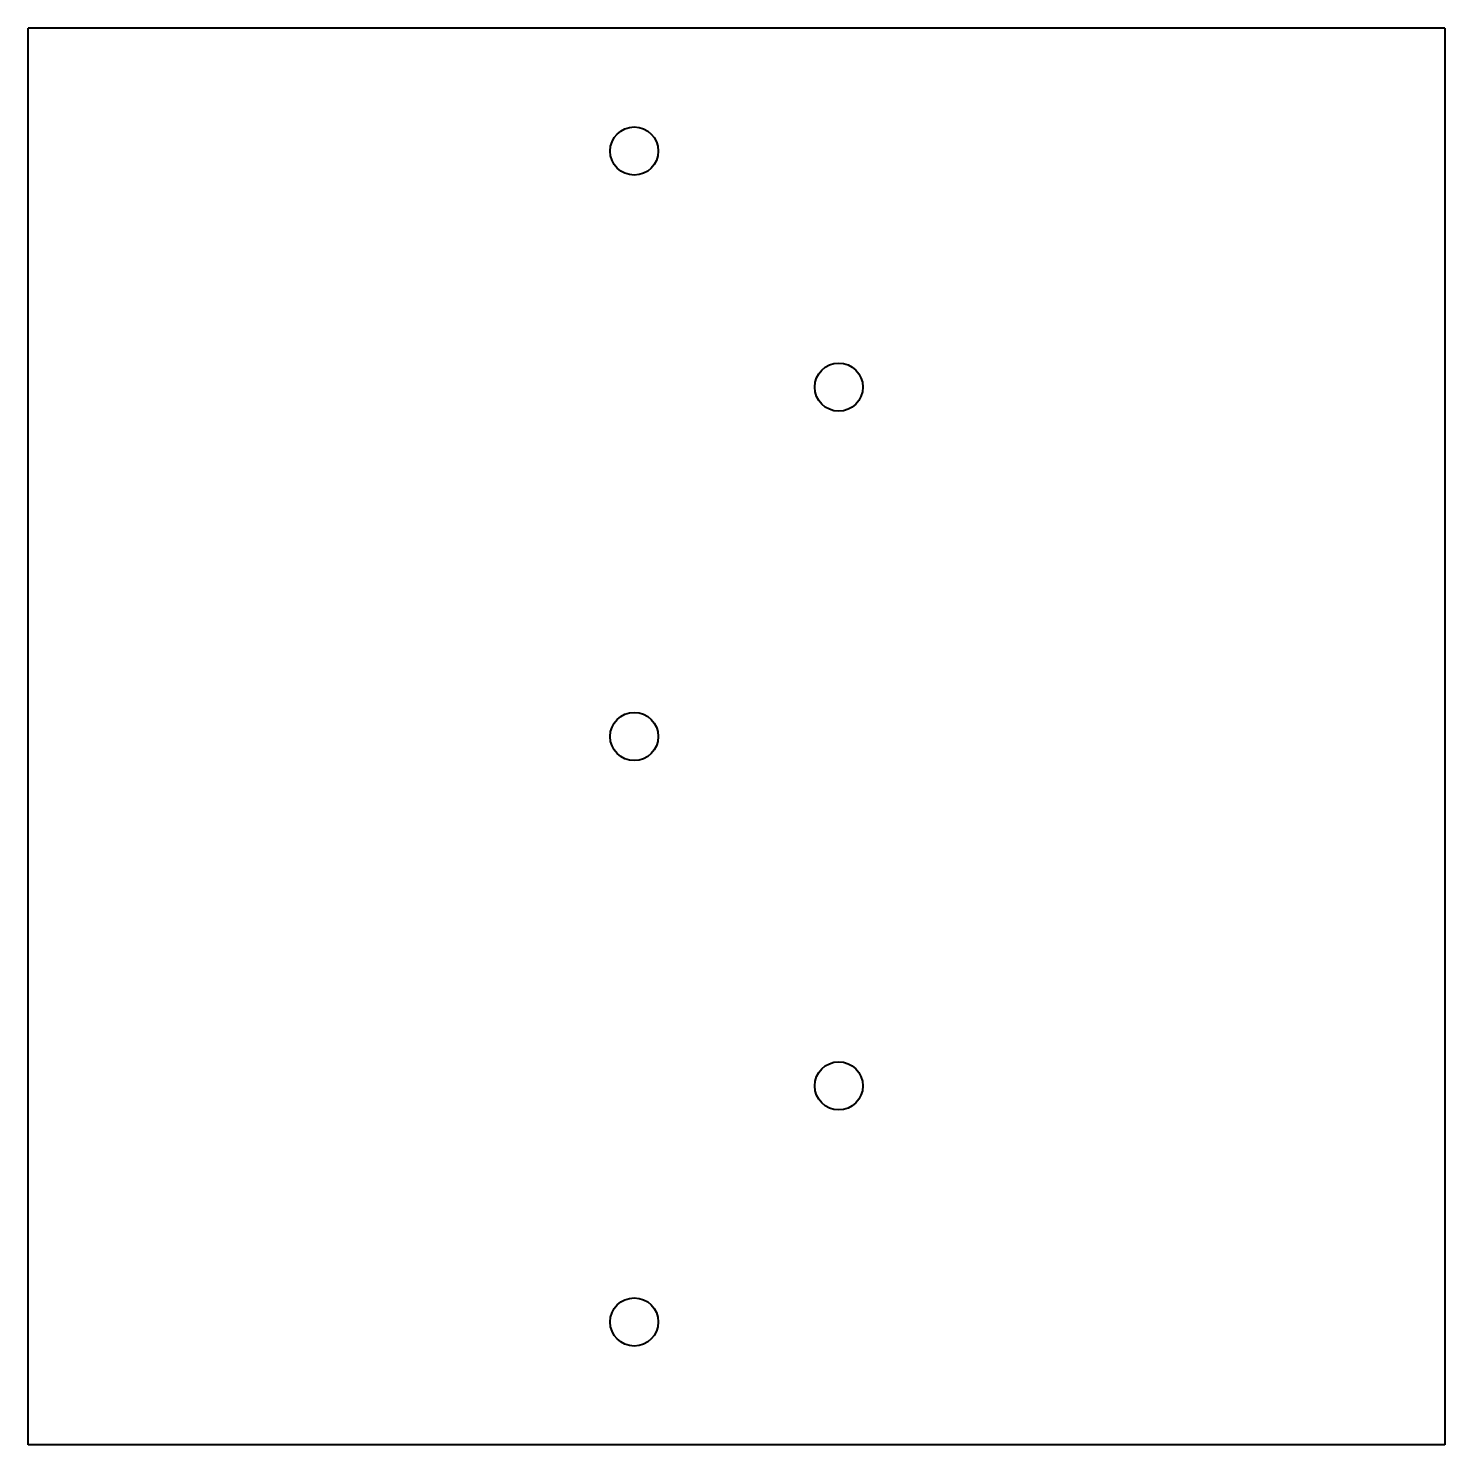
# Model space of a CAD drawing. Header units: millimetres. Extents: x -282 to -132, y 370 to 520.
import ezdxf

# ---------------------------------------------------------------- set-up
doc = ezdxf.new("R2010")
doc.units = ezdxf.units.MM
doc.layers.add('Visible', color=7, linetype='Continuous', lineweight=40)

msp = doc.modelspace()

# ---------------------------------------------------------------- linework, layer by layer
at = {"layer": 'Visible'}
for p, q in [((-132.5, 520.4), (-282.5, 520.4)), ((-282.5, 370.4), (-282.5, 520.4)), ((-132.5, 520.4), (-132.5, 370.4)), ((-132.5, 370.4), (-282.5, 370.4))]:
    msp.add_line(p, q, dxfattribs=at)
for centre in [(-218.33, 507.4), (-196.67, 482.4), (-218.33, 445.4), (-196.67, 408.4), (-218.33, 383.4)]:
    msp.add_circle(centre, 2.55, dxfattribs=at)

doc.saveas('drawing.dxf')
